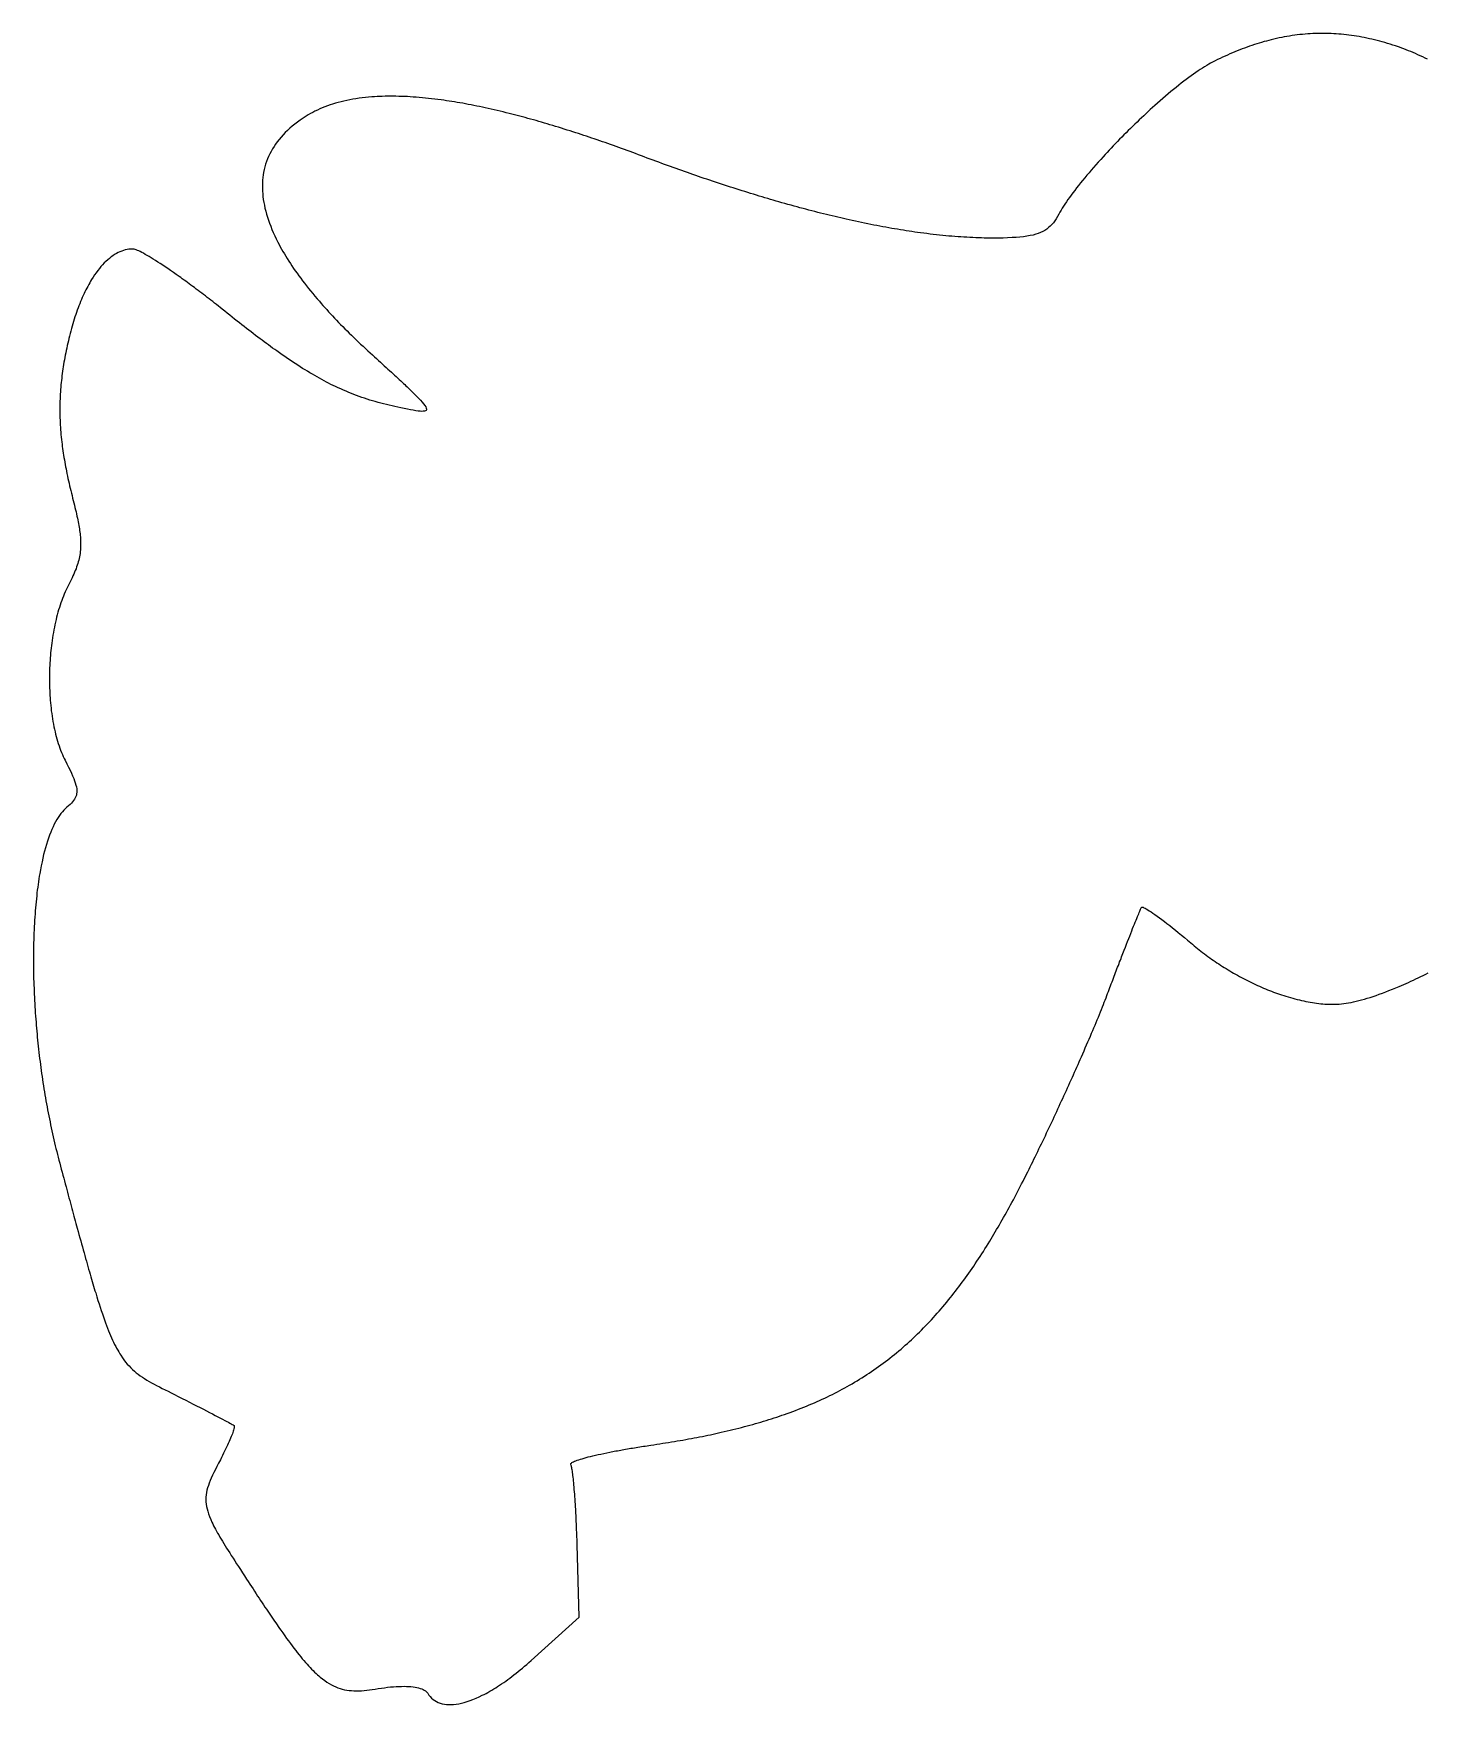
# Model space of a CAD drawing. Extents: x 0.02 to 4.09, y 0.02 to 2.58.
# Drawn here: x 0.017 to 2.036, y 0.017 to 2.44 of the extents above; entities that cross this region are included whole.
import ezdxf

# ---------------------------------------------------------------- set-up
doc = ezdxf.new("R2010")
doc.units = 0
doc.layers.add('LAYER_1', color=7, linetype='CONTINUOUS')

msp = doc.modelspace()

# ---------------------------------------------------------------- linework, layer by layer
at = {"layer": 'LAYER_1', "color": 7}
for points in [[(1.811, 2.4307), (1.8075, 2.4298), (1.804, 2.4288), (1.8005, 2.4279), (1.797, 2.4269), (1.7935, 2.4258), (1.79, 2.4247), (1.7865, 2.4236), (1.7829, 2.4224), (1.7794, 2.4212), (1.7759, 2.42), (1.7724, 2.4187), (1.7688, 2.4174), (1.7653, 2.416), (1.7617, 2.4146), (1.7582, 2.4131), (1.7546, 2.4116), (1.7511, 2.4101), (1.7475, 2.4085), (1.7439, 2.4069), (1.7403, 2.4052), (1.7367, 2.4035), (1.7331, 2.4018), (1.7295, 2.4), (1.7259, 2.3981)], [(1.9015, 2.4394), (1.8977, 2.4396), (1.8939, 2.4397), (1.8902, 2.4398), (1.8864, 2.4398), (1.8826, 2.4398), (1.8788, 2.4398), (1.8751, 2.4397), (1.8713, 2.4395), (1.8675, 2.4393), (1.8638, 2.4391), (1.86, 2.4388), (1.8562, 2.4385), (1.8525, 2.4381), (1.8487, 2.4376), (1.8449, 2.4372), (1.8412, 2.4366), (1.8374, 2.436), (1.8336, 2.4354), (1.8299, 2.4347), (1.8261, 2.434), (1.8223, 2.4333), (1.8185, 2.4324), (1.8148, 2.4316), (1.811, 2.4307)], [(1.9908, 2.4218), (1.987, 2.423), (1.9832, 2.4242), (1.9794, 2.4254), (1.9757, 2.4265), (1.9719, 2.4276), (1.9681, 2.4286), (1.9644, 2.4296), (1.9606, 2.4305), (1.9569, 2.4314), (1.9532, 2.4322), (1.9494, 2.433), (1.9457, 2.4338), (1.942, 2.4345), (1.9383, 2.4352), (1.9346, 2.4358), (1.9309, 2.4364), (1.9272, 2.4369), (1.9235, 2.4374), (1.9198, 2.4378), (1.9162, 2.4382), (1.9125, 2.4386), (1.9088, 2.4389), (1.9052, 2.4392), (1.9015, 2.4394)], [(2.0376, 2.4024), (2.034, 2.4041), (2.0305, 2.4058), (2.0269, 2.4074), (2.0234, 2.409), (2.02, 2.4105), (2.0166, 2.412), (2.0132, 2.4134), (2.0099, 2.4147), (2.0066, 2.4161), (2.0033, 2.4173), (2.0001, 2.4185), (1.997, 2.4197), (1.9939, 2.4208), (1.9908, 2.4218)], [(1.7259, 2.3981), (1.7231, 2.3967), (1.7203, 2.3951), (1.7174, 2.3934), (1.7144, 2.3916), (1.7113, 2.3897), (1.7081, 2.3876), (1.7049, 2.3855), (1.7016, 2.3832), (1.6982, 2.3809), (1.6948, 2.3784), (1.6913, 2.3758), (1.6877, 2.3732), (1.6841, 2.3704), (1.6805, 2.3676), (1.6768, 2.3646), (1.673, 2.3616), (1.6693, 2.3585), (1.6654, 2.3554), (1.6616, 2.3522), (1.6577, 2.3489), (1.6538, 2.3455), (1.6499, 2.3421), (1.6459, 2.3386), (1.642, 2.3351)], [(0.5074, 2.3478), (0.5026, 2.3474), (0.4978, 2.3469), (0.4932, 2.3464), (0.4886, 2.3458), (0.484, 2.3451), (0.4796, 2.3444), (0.4752, 2.3436), (0.4709, 2.3427), (0.4666, 2.3418), (0.4625, 2.3408), (0.4584, 2.3397), (0.4544, 2.3386), (0.4504, 2.3374), (0.4466, 2.3362), (0.4428, 2.3348), (0.439, 2.3334), (0.4354, 2.332), (0.4318, 2.3304), (0.4283, 2.3288), (0.4248, 2.3272), (0.4215, 2.3254), (0.4182, 2.3236), (0.4149, 2.3218), (0.4118, 2.3198)], [(0.6077, 2.3434), (0.6031, 2.344), (0.5985, 2.3446), (0.5939, 2.3452), (0.5893, 2.3457), (0.5848, 2.3461), (0.5804, 2.3466), (0.576, 2.347), (0.5716, 2.3473), (0.5673, 2.3476), (0.563, 2.3479), (0.5587, 2.3482), (0.5545, 2.3484), (0.5504, 2.3485), (0.5463, 2.3486), (0.5422, 2.3487), (0.5382, 2.3488), (0.5342, 2.3488), (0.5302, 2.3488), (0.5263, 2.3487), (0.5224, 2.3486), (0.5186, 2.3485), (0.5148, 2.3483), (0.5111, 2.3481), (0.5074, 2.3478)], [(0.7064, 2.3238), (0.702, 2.3249), (0.6976, 2.326), (0.6932, 2.327), (0.6888, 2.3281), (0.6845, 2.3291), (0.6802, 2.33), (0.676, 2.331), (0.6717, 2.3319), (0.6675, 2.3328), (0.6634, 2.3337), (0.6592, 2.3346), (0.6551, 2.3354), (0.651, 2.3362), (0.6469, 2.337), (0.6429, 2.3377), (0.6389, 2.3385), (0.6349, 2.3392), (0.6309, 2.3398), (0.627, 2.3405), (0.6231, 2.3411), (0.6192, 2.3417), (0.6154, 2.3423), (0.6115, 2.3429), (0.6077, 2.3434)], [(1.642, 2.3351), (1.6388, 2.3322), (1.6356, 2.3293), (1.6324, 2.3264), (1.6292, 2.3234), (1.626, 2.3204), (1.6228, 2.3174), (1.6196, 2.3144), (1.6164, 2.3113), (1.6132, 2.3083), (1.6101, 2.3052), (1.6069, 2.3021), (1.6037, 2.299), (1.6006, 2.2958), (1.5974, 2.2927), (1.5943, 2.2895), (1.5912, 2.2864), (1.5881, 2.2832), (1.5851, 2.28), (1.582, 2.2769), (1.579, 2.2737), (1.576, 2.2705), (1.5731, 2.2674), (1.5701, 2.2642), (1.5672, 2.261)], [(0.4118, 2.3198), (0.4075, 2.317), (0.4033, 2.3142), (0.3993, 2.3113), (0.3955, 2.3084), (0.3918, 2.3054), (0.3883, 2.3023), (0.3849, 2.2992), (0.3817, 2.296), (0.3786, 2.2928), (0.3756, 2.2895), (0.3729, 2.2862), (0.3702, 2.2828), (0.3677, 2.2794), (0.3654, 2.2759), (0.3632, 2.2724), (0.3612, 2.2688), (0.3593, 2.2652), (0.3576, 2.2615), (0.356, 2.2578), (0.3546, 2.254), (0.3533, 2.2502), (0.3522, 2.2463), (0.3512, 2.2423), (0.3504, 2.2384)], [(0.803, 2.2958), (0.7987, 2.2971), (0.7945, 2.2985), (0.7903, 2.2998), (0.7861, 2.3012), (0.7819, 2.3025), (0.7778, 2.3037), (0.7736, 2.305), (0.7695, 2.3063), (0.7654, 2.3075), (0.7613, 2.3087), (0.7573, 2.3099), (0.7532, 2.3111), (0.7492, 2.3122), (0.7452, 2.3134), (0.7413, 2.3145), (0.7373, 2.3156), (0.7334, 2.3167), (0.7294, 2.3178), (0.7256, 2.3188), (0.7217, 2.3198), (0.7178, 2.3209), (0.714, 2.3219), (0.7102, 2.3228), (0.7064, 2.3238)], [(0.8979, 2.2624), (0.8938, 2.2639), (0.8896, 2.2655), (0.8855, 2.267), (0.8815, 2.2685), (0.8774, 2.27), (0.8733, 2.2715), (0.8693, 2.273), (0.8653, 2.2744), (0.8612, 2.2758), (0.8573, 2.2773), (0.8533, 2.2787), (0.8493, 2.2801), (0.8454, 2.2815), (0.8414, 2.2828), (0.8375, 2.2842), (0.8336, 2.2855), (0.8297, 2.2869), (0.8259, 2.2882), (0.822, 2.2895), (0.8182, 2.2908), (0.8144, 2.292), (0.8106, 2.2933), (0.8068, 2.2945), (0.803, 2.2958)], [(0.9969, 2.227), (0.9929, 2.2284), (0.9889, 2.2297), (0.9848, 2.2311), (0.9808, 2.2325), (0.9768, 2.2339), (0.9727, 2.2353), (0.9686, 2.2367), (0.9646, 2.2381), (0.9605, 2.2396), (0.9564, 2.241), (0.9523, 2.2425), (0.9481, 2.2439), (0.944, 2.2454), (0.9399, 2.2469), (0.9357, 2.2484), (0.9316, 2.2499), (0.9274, 2.2514), (0.9232, 2.253), (0.919, 2.2545), (0.9148, 2.2561), (0.9106, 2.2576), (0.9064, 2.2592), (0.9021, 2.2608), (0.8979, 2.2624)], [(1.5672, 2.261), (1.5637, 2.2571), (1.5602, 2.2532), (1.5567, 2.2494), (1.5534, 2.2455), (1.55, 2.2417), (1.5468, 2.2379), (1.5436, 2.2341), (1.5405, 2.2304), (1.5374, 2.2267), (1.5345, 2.223), (1.5316, 2.2194), (1.5288, 2.2159), (1.5261, 2.2123), (1.5235, 2.2089), (1.521, 2.2055), (1.5186, 2.2021), (1.5163, 2.1988), (1.514, 2.1956), (1.5119, 2.1925), (1.5099, 2.1894), (1.5081, 2.1864), (1.5063, 2.1834), (1.5047, 2.1806), (1.5031, 2.1778)], [(0.3504, 2.2384), (0.3498, 2.2346), (0.3493, 2.2308), (0.3489, 2.227), (0.3487, 2.2231), (0.3486, 2.2192), (0.3486, 2.2153), (0.3487, 2.2113), (0.349, 2.2072), (0.3494, 2.2032), (0.3499, 2.199), (0.3506, 2.1949), (0.3514, 2.1907), (0.3523, 2.1864), (0.3534, 2.1822), (0.3545, 2.1779), (0.3559, 2.1735), (0.3573, 2.1691), (0.3589, 2.1647), (0.3606, 2.1602), (0.3624, 2.1557), (0.3643, 2.1511), (0.3664, 2.1465), (0.3686, 2.1419), (0.371, 2.1372)], [(1.0972, 2.1957), (1.0932, 2.1968), (1.0891, 2.198), (1.0851, 2.1992), (1.081, 2.2004), (1.0769, 2.2016), (1.0728, 2.2028), (1.0687, 2.2041), (1.0646, 2.2053), (1.0604, 2.2066), (1.0563, 2.2079), (1.0521, 2.2091), (1.048, 2.2104), (1.0438, 2.2118), (1.0396, 2.2131), (1.0354, 2.2144), (1.0311, 2.2158), (1.0269, 2.2171), (1.0227, 2.2185), (1.0184, 2.2199), (1.0141, 2.2213), (1.0098, 2.2227), (1.0055, 2.2241), (1.0012, 2.2256), (0.9969, 2.227)], [(1.199, 2.1696), (1.195, 2.1705), (1.1909, 2.1714), (1.1868, 2.1723), (1.1827, 2.1733), (1.1786, 2.1743), (1.1744, 2.1753), (1.1703, 2.1763), (1.1661, 2.1773), (1.1619, 2.1783), (1.1577, 2.1794), (1.1535, 2.1804), (1.1492, 2.1815), (1.145, 2.1826), (1.1407, 2.1837), (1.1364, 2.1848), (1.1322, 2.186), (1.1278, 2.1871), (1.1235, 2.1883), (1.1192, 2.1895), (1.1148, 2.1907), (1.1104, 2.1919), (1.106, 2.1932), (1.1016, 2.1944), (1.0972, 2.1957)], [(1.3024, 2.1508), (1.2983, 2.1513), (1.2942, 2.1519), (1.2901, 2.1525), (1.286, 2.1531), (1.2818, 2.1537), (1.2777, 2.1544), (1.2735, 2.1551), (1.2693, 2.1558), (1.265, 2.1565), (1.2608, 2.1572), (1.2565, 2.158), (1.2522, 2.1587), (1.2479, 2.1595), (1.2435, 2.1604), (1.2392, 2.1612), (1.2348, 2.162), (1.2304, 2.1629), (1.226, 2.1638), (1.2215, 2.1647), (1.2171, 2.1656), (1.2126, 2.1666), (1.2081, 2.1676), (1.2036, 2.1685), (1.199, 2.1696)], [(1.5031, 2.1778), (1.5012, 2.1744), (1.4993, 2.1712), (1.4972, 2.1682), (1.4951, 2.1654), (1.4929, 2.1628), (1.4906, 2.1604), (1.4882, 2.1582), (1.4856, 2.1562), (1.4828, 2.1543), (1.4798, 2.1527), (1.4766, 2.1512), (1.4732, 2.1498), (1.4695, 2.1486), (1.4656, 2.1475), (1.4614, 2.1466), (1.4568, 2.1458), (1.452, 2.1451), (1.4467, 2.1445), (1.4412, 2.1441), (1.4352, 2.1437), (1.4288, 2.1434), (1.4221, 2.1432), (1.4148, 2.1431), (1.4071, 2.1431)], [(0.371, 2.1372), (0.3727, 2.1339), (0.3745, 2.1305), (0.3764, 2.1271), (0.3784, 2.1237), (0.3804, 2.1202), (0.3825, 2.1168), (0.3846, 2.1133), (0.3868, 2.1098), (0.3891, 2.1063), (0.3914, 2.1027), (0.3938, 2.0992), (0.3963, 2.0956), (0.3989, 2.092), (0.4015, 2.0884), (0.4041, 2.0848), (0.4069, 2.0812), (0.4097, 2.0775), (0.4125, 2.0738), (0.4155, 2.0701), (0.4185, 2.0664), (0.4215, 2.0627), (0.4247, 2.0589), (0.4278, 2.0551), (0.4311, 2.0514)], [(1.4071, 2.1431), (1.4031, 2.1431), (1.3991, 2.1431), (1.395, 2.1432), (1.3909, 2.1433), (1.3867, 2.1434), (1.3825, 2.1436), (1.3783, 2.1437), (1.3741, 2.1439), (1.3698, 2.1442), (1.3655, 2.1444), (1.3612, 2.1447), (1.3569, 2.145), (1.3525, 2.1453), (1.3481, 2.1457), (1.3436, 2.1461), (1.3392, 2.1465), (1.3347, 2.1469), (1.3301, 2.1474), (1.3256, 2.1479), (1.321, 2.1484), (1.3164, 2.149), (1.3118, 2.1495), (1.3071, 2.1501), (1.3024, 2.1508)], [(0.1603, 2.1272), (0.1577, 2.1271), (0.1551, 2.1269), (0.1524, 2.1265), (0.1498, 2.1259), (0.1472, 2.1252), (0.1446, 2.1243), (0.142, 2.1232), (0.1394, 2.122), (0.1369, 2.1206), (0.1343, 2.1191), (0.1318, 2.1175), (0.1293, 2.1157), (0.1268, 2.1137), (0.1243, 2.1116), (0.1218, 2.1093), (0.1194, 2.107), (0.117, 2.1044), (0.1146, 2.1018), (0.1123, 2.099), (0.11, 2.096), (0.1077, 2.0929), (0.1054, 2.0897), (0.1032, 2.0864), (0.101, 2.083)], [(0.2277, 2.0876), (0.2235, 2.0905), (0.2195, 2.0934), (0.2155, 2.0961), (0.2116, 2.0988), (0.2078, 2.1014), (0.2041, 2.1038), (0.2005, 2.1062), (0.197, 2.1084), (0.1937, 2.1106), (0.1904, 2.1126), (0.1873, 2.1145), (0.1843, 2.1163), (0.1814, 2.118), (0.1787, 2.1195), (0.1761, 2.121), (0.1737, 2.1222), (0.1715, 2.1234), (0.1693, 2.1244), (0.1674, 2.1252), (0.1656, 2.1259), (0.164, 2.1265), (0.1626, 2.1269), (0.1614, 2.1271), (0.1603, 2.1272)], [(0.2902, 2.0401), (0.2874, 2.0423), (0.2847, 2.0444), (0.282, 2.0466), (0.2793, 2.0487), (0.2766, 2.0509), (0.2739, 2.053), (0.2713, 2.0551), (0.2686, 2.0571), (0.2659, 2.0592), (0.2633, 2.0612), (0.2606, 2.0633), (0.258, 2.0653), (0.2554, 2.0673), (0.2527, 2.0692), (0.2502, 2.0712), (0.2476, 2.0731), (0.245, 2.075), (0.2425, 2.0769), (0.24, 2.0787), (0.2375, 2.0805), (0.235, 2.0823), (0.2325, 2.0841), (0.2301, 2.0859), (0.2277, 2.0876)], [(0.101, 2.083), (0.0996, 2.0806), (0.0982, 2.0782), (0.0968, 2.0757), (0.0954, 2.0731), (0.094, 2.0705), (0.0927, 2.0679), (0.0913, 2.0652), (0.09, 2.0625), (0.0887, 2.0597), (0.0874, 2.0568), (0.0862, 2.0539), (0.0849, 2.0509), (0.0837, 2.0479), (0.0825, 2.0449), (0.0814, 2.0418), (0.0802, 2.0386), (0.0791, 2.0354), (0.078, 2.0322), (0.0769, 2.0289), (0.0758, 2.0256), (0.0748, 2.0222), (0.0738, 2.0188), (0.0728, 2.0153), (0.0718, 2.0118)], [(0.3693, 1.9795), (0.3664, 1.9816), (0.3634, 1.9837), (0.3604, 1.9859), (0.3574, 1.9881), (0.3544, 1.9903), (0.3513, 1.9926), (0.3482, 1.9949), (0.3451, 1.9972), (0.3419, 1.9996), (0.3387, 2.002), (0.3354, 2.0045), (0.3322, 2.007), (0.3289, 2.0095), (0.3255, 2.0121), (0.3222, 2.0147), (0.3188, 2.0174), (0.3153, 2.0201), (0.3118, 2.0228), (0.3083, 2.0256), (0.3048, 2.0284), (0.3012, 2.0313), (0.2975, 2.0342), (0.2939, 2.0371), (0.2902, 2.0401)], [(0.4311, 2.0514), (0.4337, 2.0484), (0.4364, 2.0454), (0.4391, 2.0423), (0.4418, 2.0393), (0.4446, 2.0363), (0.4474, 2.0332), (0.4502, 2.0302), (0.4531, 2.0271), (0.456, 2.024), (0.459, 2.0209), (0.462, 2.0178), (0.4651, 2.0147), (0.4682, 2.0116), (0.4713, 2.0085), (0.4745, 2.0053), (0.4777, 2.0022), (0.4809, 1.999), (0.4842, 1.9958), (0.4876, 1.9927), (0.4909, 1.9895), (0.4944, 1.9863), (0.4978, 1.983), (0.5013, 1.9798), (0.5048, 1.9766)], [(0.0718, 2.0118), (0.0708, 2.0082), (0.0699, 2.0046), (0.069, 2.0011), (0.0681, 1.9975), (0.0673, 1.994), (0.0665, 1.9905), (0.0657, 1.9871), (0.0649, 1.9836), (0.0642, 1.9802), (0.0635, 1.9768), (0.0628, 1.9734), (0.0622, 1.97), (0.0615, 1.9666), (0.0609, 1.9633), (0.0604, 1.9599), (0.0598, 1.9566), (0.0593, 1.9533), (0.0588, 1.95), (0.0584, 1.9467), (0.058, 1.9434), (0.0576, 1.9401), (0.0572, 1.9368), (0.0568, 1.9335), (0.0565, 1.9303)], [(0.4546, 1.9278), (0.4513, 1.9294), (0.448, 1.931), (0.4446, 1.9327), (0.4413, 1.9344), (0.438, 1.9362), (0.4346, 1.938), (0.4312, 1.9399), (0.4278, 1.9418), (0.4244, 1.9437), (0.421, 1.9457), (0.4175, 1.9478), (0.414, 1.9499), (0.4105, 1.952), (0.4069, 1.9542), (0.4033, 1.9565), (0.3997, 1.9588), (0.396, 1.9612), (0.3923, 1.9636), (0.3886, 1.9661), (0.3848, 1.9687), (0.381, 1.9713), (0.3772, 1.9739), (0.3733, 1.9767), (0.3693, 1.9795)], [(0.5048, 1.9766), (0.508, 1.9738), (0.511, 1.971), (0.514, 1.9683), (0.5169, 1.9656), (0.5197, 1.963), (0.5225, 1.9605), (0.5252, 1.958), (0.5279, 1.9556), (0.5305, 1.9532), (0.533, 1.9509), (0.5355, 1.9486), (0.5379, 1.9464), (0.5402, 1.9443), (0.5425, 1.9422), (0.5447, 1.9401), (0.5469, 1.9381), (0.549, 1.9362), (0.551, 1.9343), (0.553, 1.9324), (0.5549, 1.9306), (0.5567, 1.9289), (0.5585, 1.9272), (0.5603, 1.9255), (0.5619, 1.9239)], [(0.0565, 1.9303), (0.0562, 1.9269), (0.056, 1.9234), (0.0557, 1.92), (0.0555, 1.9166), (0.0553, 1.9132), (0.0552, 1.9098), (0.0551, 1.9064), (0.055, 1.903), (0.0549, 1.8996), (0.0549, 1.8962), (0.0549, 1.8928), (0.0549, 1.8893), (0.055, 1.8859), (0.0551, 1.8825), (0.0552, 1.879), (0.0554, 1.8756), (0.0556, 1.8721), (0.0558, 1.8686), (0.056, 1.8651), (0.0563, 1.8616), (0.0566, 1.8581), (0.057, 1.8545), (0.0573, 1.851), (0.0578, 1.8474)], [(0.5492, 1.897), (0.5449, 1.8979), (0.5407, 1.8988), (0.5365, 1.8997), (0.5324, 1.9007), (0.5283, 1.9017), (0.5242, 1.9027), (0.5202, 1.9038), (0.5162, 1.9048), (0.5122, 1.906), (0.5083, 1.9071), (0.5044, 1.9083), (0.5005, 1.9095), (0.4966, 1.9108), (0.4928, 1.9121), (0.4889, 1.9135), (0.4851, 1.9149), (0.4813, 1.9163), (0.4775, 1.9178), (0.4737, 1.9194), (0.4698, 1.9209), (0.466, 1.9226), (0.4622, 1.9243), (0.4584, 1.926), (0.4546, 1.9278)], [(0.5619, 1.9239), (0.5666, 1.9194), (0.5707, 1.9153), (0.5743, 1.9116), (0.5775, 1.9083), (0.5801, 1.9053), (0.5823, 1.9027), (0.584, 1.9004), (0.5853, 1.8984), (0.586, 1.8967), (0.5864, 1.8952), (0.5863, 1.8941), (0.5858, 1.8932), (0.5849, 1.8925), (0.5835, 1.8921), (0.5818, 1.8919), (0.5796, 1.8918), (0.5771, 1.892), (0.5742, 1.8923), (0.5709, 1.8928), (0.5672, 1.8934), (0.5632, 1.8941), (0.5589, 1.895), (0.5542, 1.8959), (0.5492, 1.897)], [(0.0578, 1.8474), (0.0581, 1.8442), (0.0585, 1.8411), (0.059, 1.8379), (0.0594, 1.8347), (0.0599, 1.8314), (0.0604, 1.8282), (0.0609, 1.8249), (0.0615, 1.8216), (0.062, 1.8183), (0.0626, 1.815), (0.0633, 1.8116), (0.0639, 1.8083), (0.0646, 1.8049), (0.0653, 1.8015), (0.066, 1.798), (0.0667, 1.7946), (0.0675, 1.7911), (0.0683, 1.7876), (0.0691, 1.784), (0.0699, 1.7805), (0.0708, 1.7769), (0.0717, 1.7733), (0.0726, 1.7696), (0.0735, 1.766)], [(0.0735, 1.766), (0.0744, 1.7624), (0.0753, 1.759), (0.0761, 1.7556), (0.0769, 1.7524), (0.0777, 1.7492), (0.0784, 1.7461), (0.0791, 1.7431), (0.0797, 1.7401), (0.0804, 1.7372), (0.0809, 1.7345), (0.0815, 1.7317), (0.082, 1.7291), (0.0824, 1.7265), (0.0829, 1.7239), (0.0833, 1.7214), (0.0836, 1.719), (0.0839, 1.7166), (0.0842, 1.7143), (0.0845, 1.712), (0.0847, 1.7098), (0.0849, 1.7076), (0.085, 1.7055), (0.0851, 1.7033), (0.0851, 1.7013)], [(0.0851, 1.7013), (0.0851, 1.6986), (0.0851, 1.696), (0.085, 1.6934), (0.0848, 1.6909), (0.0846, 1.6884), (0.0842, 1.6859), (0.0839, 1.6835), (0.0834, 1.681), (0.0829, 1.6786), (0.0823, 1.6761), (0.0817, 1.6737), (0.0809, 1.6712), (0.0802, 1.6687), (0.0793, 1.6662), (0.0784, 1.6637), (0.0774, 1.6612), (0.0763, 1.6586), (0.0752, 1.6559), (0.074, 1.6532), (0.0727, 1.6505), (0.0714, 1.6476), (0.0699, 1.6448), (0.0685, 1.6418), (0.0669, 1.6388)], [(0.0669, 1.6388), (0.0655, 1.6359), (0.0641, 1.633), (0.0627, 1.63), (0.0614, 1.627), (0.0601, 1.6239), (0.0589, 1.6207), (0.0577, 1.6175), (0.0565, 1.6142), (0.0554, 1.6109), (0.0543, 1.6075), (0.0532, 1.604), (0.0522, 1.6006), (0.0513, 1.597), (0.0503, 1.5935), (0.0495, 1.5899), (0.0486, 1.5862), (0.0478, 1.5825), (0.047, 1.5788), (0.0463, 1.575), (0.0456, 1.5712), (0.0449, 1.5674), (0.0443, 1.5636), (0.0437, 1.5597), (0.0432, 1.5558)], [(0.0432, 1.5558), (0.0427, 1.5523), (0.0423, 1.5487), (0.0419, 1.5451), (0.0416, 1.5415), (0.0413, 1.5379), (0.041, 1.5343), (0.0407, 1.5307), (0.0405, 1.5271), (0.0403, 1.5234), (0.0401, 1.5198), (0.04, 1.5161), (0.0399, 1.5125), (0.0399, 1.5089), (0.0398, 1.5052), (0.0398, 1.5016), (0.0399, 1.498), (0.0399, 1.4944), (0.04, 1.4907), (0.0402, 1.4871), (0.0403, 1.4836), (0.0405, 1.48), (0.0408, 1.4764), (0.0411, 1.4729), (0.0414, 1.4694)], [(0.0414, 1.4694), (0.0417, 1.4654), (0.0422, 1.4614), (0.0426, 1.4575), (0.0432, 1.4536), (0.0437, 1.4497), (0.0443, 1.4459), (0.045, 1.4421), (0.0456, 1.4383), (0.0464, 1.4346), (0.0472, 1.431), (0.048, 1.4273), (0.0488, 1.4238), (0.0497, 1.4203), (0.0507, 1.4168), (0.0517, 1.4134), (0.0527, 1.4101), (0.0538, 1.4068), (0.0549, 1.4036), (0.0561, 1.4005), (0.0573, 1.3974), (0.0586, 1.3944), (0.0599, 1.3915), (0.0612, 1.3886), (0.0626, 1.3859)], [(0.0626, 1.3859), (0.0652, 1.3807), (0.0677, 1.3759), (0.0698, 1.3714), (0.0718, 1.3672), (0.0735, 1.3633), (0.0751, 1.3596), (0.0764, 1.3562), (0.0774, 1.353), (0.0783, 1.35), (0.0789, 1.3472), (0.0794, 1.3446), (0.0796, 1.3421), (0.0795, 1.3397), (0.0793, 1.3375), (0.0789, 1.3354), (0.0782, 1.3333), (0.0773, 1.3314), (0.0762, 1.3294), (0.0749, 1.3275), (0.0734, 1.3256), (0.0717, 1.3238), (0.0698, 1.3218), (0.0676, 1.3199), (0.0653, 1.3179)], [(0.0653, 1.3179), (0.063, 1.3159), (0.0608, 1.3137), (0.0587, 1.3113), (0.0566, 1.3087), (0.0545, 1.306), (0.0526, 1.303), (0.0506, 1.2999), (0.0487, 1.2966), (0.0469, 1.2931), (0.0451, 1.2894), (0.0434, 1.2855), (0.0417, 1.2815), (0.0401, 1.2774), (0.0386, 1.273), (0.0371, 1.2685), (0.0356, 1.2639), (0.0342, 1.2591), (0.0328, 1.2542), (0.0315, 1.2491), (0.0303, 1.2438), (0.0291, 1.2385), (0.028, 1.233), (0.0269, 1.2273), (0.0259, 1.2216)], [(0.0259, 1.2216), (0.0252, 1.2177), (0.0246, 1.2138), (0.024, 1.2098), (0.0234, 1.2058), (0.0229, 1.2018), (0.0223, 1.1976), (0.0218, 1.1935), (0.0214, 1.1893), (0.0209, 1.185), (0.0205, 1.1807), (0.02, 1.1764), (0.0197, 1.172), (0.0193, 1.1675), (0.019, 1.1631), (0.0186, 1.1585), (0.0183, 1.154), (0.0181, 1.1494), (0.0178, 1.1448), (0.0176, 1.1401), (0.0174, 1.1354), (0.0172, 1.1306), (0.0171, 1.1258), (0.0169, 1.121), (0.0168, 1.1162)], [(1.5978, 1.1105), (1.5995, 1.1149), (1.6011, 1.1191), (1.6027, 1.1233), (1.6043, 1.1273), (1.6058, 1.1311), (1.6073, 1.1349), (1.6087, 1.1384), (1.61, 1.1419), (1.6113, 1.1452), (1.6126, 1.1483), (1.6138, 1.1513), (1.6149, 1.1541), (1.616, 1.1567), (1.617, 1.1592), (1.6179, 1.1614), (1.6188, 1.1635), (1.6195, 1.1654), (1.6203, 1.1671), (1.6209, 1.1686), (1.6215, 1.1699), (1.6219, 1.1709), (1.6223, 1.1718), (1.6227, 1.1724), (1.6229, 1.1728)], [(1.6229, 1.1728), (1.6233, 1.173), (1.6241, 1.173), (1.6251, 1.1728), (1.6264, 1.1722), (1.628, 1.1715), (1.6298, 1.1705), (1.6319, 1.1693), (1.6342, 1.1678), (1.6367, 1.1662), (1.6394, 1.1643), (1.6424, 1.1622), (1.6455, 1.16), (1.6489, 1.1576), (1.6523, 1.155), (1.656, 1.1522), (1.6598, 1.1493), (1.6637, 1.1462), (1.6678, 1.143), (1.672, 1.1396), (1.6762, 1.1361), (1.6806, 1.1325), (1.6851, 1.1288), (1.6896, 1.125), (1.6942, 1.1211)], [(0.0168, 1.1162), (0.0168, 1.112), (0.0167, 1.1078), (0.0167, 1.1035), (0.0167, 1.0993), (0.0167, 1.095), (0.0167, 1.0907), (0.0167, 1.0864), (0.0168, 1.082), (0.0168, 1.0777), (0.0169, 1.0733), (0.017, 1.0689), (0.0172, 1.0645), (0.0173, 1.06), (0.0175, 1.0556), (0.0176, 1.0511), (0.0178, 1.0467), (0.0181, 1.0422), (0.0183, 1.0377), (0.0185, 1.0332), (0.0188, 1.0286), (0.0191, 1.0241), (0.0194, 1.0195), (0.0197, 1.015), (0.0201, 1.0104)], [(1.6942, 1.1211), (1.6966, 1.1191), (1.699, 1.117), (1.7015, 1.115), (1.704, 1.113), (1.7065, 1.111), (1.709, 1.1091), (1.7115, 1.1071), (1.714, 1.1052), (1.7166, 1.1033), (1.7191, 1.1014), (1.7217, 1.0996), (1.7243, 1.0977), (1.7269, 1.0959), (1.7296, 1.0941), (1.7322, 1.0923), (1.7349, 1.0906), (1.7375, 1.0888), (1.7402, 1.0871), (1.7429, 1.0854), (1.7456, 1.0838), (1.7483, 1.0821), (1.751, 1.0805), (1.7537, 1.0789), (1.7564, 1.0773)], [(1.5738, 1.0479), (1.5749, 1.0507), (1.576, 1.0535), (1.577, 1.0563), (1.5781, 1.0591), (1.5791, 1.0618), (1.5802, 1.0646), (1.5812, 1.0673), (1.5822, 1.07), (1.5833, 1.0727), (1.5843, 1.0754), (1.5853, 1.0781), (1.5863, 1.0807), (1.5873, 1.0833), (1.5883, 1.0859), (1.5893, 1.0885), (1.5903, 1.0911), (1.5912, 1.0936), (1.5922, 1.0961), (1.5932, 1.0986), (1.5941, 1.101), (1.595, 1.1034), (1.596, 1.1058), (1.5969, 1.1082), (1.5978, 1.1105)], [(1.7564, 1.0773), (1.7593, 1.0757), (1.7621, 1.0741), (1.765, 1.0725), (1.7679, 1.071), (1.7707, 1.0694), (1.7736, 1.0679), (1.7765, 1.0665), (1.7794, 1.065), (1.7823, 1.0636), (1.7852, 1.0622), (1.7881, 1.0609), (1.791, 1.0595), (1.7939, 1.0582), (1.7968, 1.057), (1.7997, 1.0557), (1.8026, 1.0545), (1.8055, 1.0533), (1.8084, 1.0522), (1.8113, 1.051), (1.8142, 1.0499), (1.8171, 1.0489), (1.8199, 1.0478), (1.8228, 1.0468), (1.8257, 1.0458)], [(1.9965, 1.058), (1.9998, 1.0594), (2.0032, 1.0609), (2.0065, 1.0624), (2.0099, 1.0639), (2.0134, 1.0655), (2.0169, 1.0671), (2.0204, 1.0688), (2.024, 1.0704), (2.0276, 1.0722), (2.0312, 1.0739), (2.0349, 1.0757), (2.0386, 1.0776)], [(1.5357, 0.9558), (1.5377, 0.9602), (1.5396, 0.9646), (1.5414, 0.9689), (1.5433, 0.9732), (1.5451, 0.9775), (1.5469, 0.9817), (1.5487, 0.9859), (1.5504, 0.99), (1.5522, 0.994), (1.5538, 0.9981), (1.5555, 1.002), (1.5571, 1.0059), (1.5587, 1.0098), (1.5603, 1.0136), (1.5618, 1.0173), (1.5633, 1.021), (1.5648, 1.0246), (1.5662, 1.0282), (1.5676, 1.0316), (1.5689, 1.035), (1.5702, 1.0383), (1.5715, 1.0416), (1.5727, 1.0448), (1.5738, 1.0479)], [(1.8257, 1.0458), (1.829, 1.0448), (1.8323, 1.0437), (1.8355, 1.0427), (1.8388, 1.0418), (1.842, 1.0409), (1.8453, 1.04), (1.8485, 1.0392), (1.8517, 1.0384), (1.8549, 1.0376), (1.8581, 1.0369), (1.8612, 1.0363), (1.8644, 1.0357), (1.8675, 1.0351), (1.8706, 1.0346), (1.8737, 1.0341), (1.8767, 1.0337), (1.8798, 1.0333), (1.8828, 1.033), (1.8858, 1.0327), (1.8887, 1.0325), (1.8917, 1.0323), (1.8946, 1.0322), (1.8975, 1.0321), (1.9003, 1.0321)], [(1.9003, 1.0321), (1.9033, 1.0321), (1.9064, 1.0322), (1.9095, 1.0324), (1.9128, 1.0328), (1.9161, 1.0331), (1.9195, 1.0336), (1.923, 1.0342), (1.9266, 1.0349), (1.9303, 1.0356), (1.9341, 1.0365), (1.938, 1.0374), (1.9419, 1.0385), (1.946, 1.0396), (1.9501, 1.0408), (1.9543, 1.0421), (1.9587, 1.0435), (1.9631, 1.045), (1.9676, 1.0466), (1.9722, 1.0483), (1.9769, 1.05), (1.9816, 1.0519), (1.9865, 1.0538), (1.9915, 1.0559), (1.9965, 1.058)], [(0.0201, 1.0104), (0.0204, 1.0061), (0.0207, 1.0017), (0.0211, 0.9974), (0.0215, 0.993), (0.0219, 0.9887), (0.0223, 0.9843), (0.0228, 0.9799), (0.0232, 0.9756), (0.0237, 0.9712), (0.0242, 0.9668), (0.0247, 0.9624), (0.0252, 0.958), (0.0257, 0.9536), (0.0262, 0.9492), (0.0268, 0.9448), (0.0274, 0.9404), (0.028, 0.9361), (0.0286, 0.9317), (0.0292, 0.9273), (0.0299, 0.9229), (0.0305, 0.9185), (0.0312, 0.9141), (0.0319, 0.9097), (0.0326, 0.9053)], [(1.4946, 0.8651), (1.4964, 0.869), (1.4982, 0.8728), (1.4999, 0.8766), (1.5017, 0.8804), (1.5035, 0.8842), (1.5052, 0.8881), (1.507, 0.8919), (1.5088, 0.8957), (1.5105, 0.8995), (1.5123, 0.9034), (1.514, 0.9072), (1.5157, 0.911), (1.5174, 0.9148), (1.5192, 0.9186), (1.5209, 0.9224), (1.5226, 0.9262), (1.5242, 0.9299), (1.5259, 0.9337), (1.5276, 0.9374), (1.5292, 0.9411), (1.5309, 0.9448), (1.5325, 0.9485), (1.5341, 0.9522), (1.5357, 0.9558)], [(0.0326, 0.9053), (0.0333, 0.9009), (0.0341, 0.8965), (0.0348, 0.8921), (0.0356, 0.8877), (0.0364, 0.8833), (0.0372, 0.879), (0.0381, 0.8746), (0.0389, 0.8702), (0.0398, 0.8659), (0.0407, 0.8615), (0.0416, 0.8572), (0.0425, 0.8528), (0.0434, 0.8485), (0.0443, 0.8442), (0.0453, 0.8399), (0.0463, 0.8356), (0.0473, 0.8314), (0.0483, 0.8271), (0.0493, 0.8229), (0.0504, 0.8186), (0.0514, 0.8144), (0.0525, 0.8102), (0.0536, 0.806), (0.0547, 0.8018)], [(1.4511, 0.7756), (1.4528, 0.779), (1.4545, 0.7824), (1.4562, 0.7859), (1.458, 0.7894), (1.4598, 0.7929), (1.4616, 0.7965), (1.4633, 0.8001), (1.4651, 0.8037), (1.4669, 0.8074), (1.4688, 0.8111), (1.4706, 0.8148), (1.4724, 0.8186), (1.4742, 0.8224), (1.4761, 0.8262), (1.4779, 0.83), (1.4798, 0.8338), (1.4816, 0.8377), (1.4835, 0.8416), (1.4853, 0.8455), (1.4872, 0.8494), (1.489, 0.8533), (1.4909, 0.8572), (1.4927, 0.8612), (1.4946, 0.8651)], [(0.0547, 0.8018), (0.0559, 0.7974), (0.0571, 0.793), (0.0583, 0.7887), (0.0594, 0.7844), (0.0606, 0.7801), (0.0617, 0.7759), (0.0628, 0.7718), (0.0639, 0.7676), (0.065, 0.7636), (0.0661, 0.7595), (0.0672, 0.7555), (0.0682, 0.7516), (0.0693, 0.7477), (0.0703, 0.7438), (0.0714, 0.74), (0.0724, 0.7362), (0.0734, 0.7325), (0.0744, 0.7288), (0.0754, 0.7251), (0.0764, 0.7215), (0.0773, 0.718), (0.0783, 0.7144), (0.0792, 0.7109), (0.0802, 0.7075)], [(0.0547, 0.8018), (0.0547, 0.8018)], [(1.4028, 0.6885), (1.4048, 0.6919), (1.4069, 0.6953), (1.4089, 0.6986), (1.4109, 0.7021), (1.4129, 0.7055), (1.415, 0.709), (1.417, 0.7124), (1.419, 0.716), (1.421, 0.7195), (1.423, 0.7231), (1.425, 0.7266), (1.427, 0.7303), (1.429, 0.7339), (1.431, 0.7375), (1.4331, 0.7412), (1.4351, 0.7449), (1.4371, 0.7487), (1.4391, 0.7525), (1.4411, 0.7562), (1.4431, 0.7601), (1.4451, 0.7639), (1.4471, 0.7678), (1.4491, 0.7717), (1.4511, 0.7756)], [(0.0802, 0.7075), (0.0815, 0.7028), (0.0827, 0.6981), (0.084, 0.6936), (0.0852, 0.6891), (0.0864, 0.6847), (0.0876, 0.6803), (0.0888, 0.676), (0.09, 0.6718), (0.0911, 0.6677), (0.0923, 0.6636), (0.0934, 0.6596), (0.0945, 0.6557), (0.0956, 0.6518), (0.0967, 0.648), (0.0978, 0.6443), (0.0988, 0.6406), (0.0999, 0.637), (0.1009, 0.6335), (0.1019, 0.63), (0.1029, 0.6266), (0.1039, 0.6232), (0.1049, 0.6199), (0.1059, 0.6166), (0.1069, 0.6135)], [(1.346, 0.6069), (1.3485, 0.61), (1.3509, 0.6131), (1.3533, 0.6162), (1.3557, 0.6194), (1.3582, 0.6225), (1.3606, 0.6258), (1.363, 0.629), (1.3654, 0.6323), (1.3677, 0.6356), (1.3701, 0.6389), (1.3725, 0.6423), (1.3749, 0.6456), (1.3772, 0.649), (1.3796, 0.6525), (1.3819, 0.656), (1.3843, 0.6595), (1.3866, 0.663), (1.3889, 0.6666), (1.3912, 0.6701), (1.3936, 0.6738), (1.3959, 0.6774), (1.3982, 0.6811), (1.4005, 0.6848), (1.4028, 0.6885)], [(0.1069, 0.6135), (0.1086, 0.608), (0.1102, 0.6028), (0.1118, 0.5977), (0.1134, 0.5927), (0.115, 0.588), (0.1166, 0.5833), (0.1181, 0.5789), (0.1196, 0.5746), (0.1211, 0.5704), (0.1226, 0.5664), (0.1241, 0.5625), (0.1256, 0.5588), (0.1271, 0.5552), (0.1285, 0.5517), (0.13, 0.5483), (0.1315, 0.5451), (0.1329, 0.542), (0.1344, 0.539), (0.1359, 0.5361), (0.1373, 0.5333), (0.1388, 0.5306), (0.1403, 0.528), (0.1418, 0.5255), (0.1433, 0.5231)], [(1.2774, 0.5349), (1.2805, 0.5376), (1.2835, 0.5403), (1.2865, 0.543), (1.2894, 0.5457), (1.2924, 0.5485), (1.2953, 0.5513), (1.2983, 0.5541), (1.3012, 0.5569), (1.3041, 0.5598), (1.307, 0.5628), (1.3098, 0.5657), (1.3127, 0.5687), (1.3156, 0.5717), (1.3184, 0.5747), (1.3212, 0.5778), (1.324, 0.5809), (1.3268, 0.584), (1.3296, 0.5872), (1.3323, 0.5904), (1.3351, 0.5936), (1.3378, 0.5969), (1.3406, 0.6002), (1.3433, 0.6035), (1.346, 0.6069)], [(1.1961, 0.4778), (1.1998, 0.4799), (1.2034, 0.482), (1.207, 0.4841), (1.2106, 0.4862), (1.2141, 0.4884), (1.2176, 0.4906), (1.2211, 0.4928), (1.2246, 0.4951), (1.2281, 0.4973), (1.2315, 0.4997), (1.2349, 0.502), (1.2383, 0.5043), (1.2417, 0.5067), (1.245, 0.5091), (1.2484, 0.5116), (1.2517, 0.5141), (1.255, 0.5166), (1.2582, 0.5191), (1.2615, 0.5217), (1.2647, 0.5243), (1.2679, 0.5269), (1.2711, 0.5295), (1.2743, 0.5322), (1.2774, 0.5349)], [(0.1433, 0.5231), (0.1456, 0.5197), (0.1479, 0.5165), (0.1503, 0.5134), (0.1527, 0.5105), (0.1552, 0.5078), (0.1577, 0.5051), (0.1603, 0.5026), (0.163, 0.5002), (0.1657, 0.4979), (0.1686, 0.4957), (0.1715, 0.4935), (0.1746, 0.4914), (0.1777, 0.4893), (0.181, 0.4873), (0.1843, 0.4853), (0.1879, 0.4833), (0.1915, 0.4813), (0.1952, 0.4793), (0.1992, 0.4773), (0.2032, 0.4752), (0.2074, 0.4731), (0.2118, 0.4709), (0.2163, 0.4686), (0.221, 0.4662)], [(0.221, 0.4662), (0.2266, 0.4634), (0.2322, 0.4606), (0.2376, 0.4579), (0.2429, 0.4552), (0.2482, 0.4525), (0.2532, 0.4499), (0.2582, 0.4474), (0.263, 0.4449), (0.2676, 0.4426), (0.272, 0.4403), (0.2762, 0.4381), (0.2803, 0.436), (0.2841, 0.434), (0.2876, 0.4322), (0.2909, 0.4304), (0.294, 0.4288), (0.2968, 0.4273), (0.2993, 0.426), (0.3014, 0.4248), (0.3033, 0.4238), (0.3049, 0.4229), (0.3061, 0.4222), (0.3069, 0.4217), (0.3074, 0.4213)], [(1.1053, 0.4374), (1.1094, 0.4388), (1.1135, 0.4403), (1.1175, 0.4418), (1.1215, 0.4433), (1.1255, 0.4448), (1.1294, 0.4464), (1.1334, 0.4479), (1.1373, 0.4495), (1.1411, 0.4511), (1.145, 0.4527), (1.1488, 0.4544), (1.1526, 0.4561), (1.1563, 0.4578), (1.1601, 0.4595), (1.1638, 0.4612), (1.1675, 0.463), (1.1711, 0.4647), (1.1748, 0.4665), (1.1784, 0.4684), (1.182, 0.4702), (1.1856, 0.4721), (1.1891, 0.474), (1.1926, 0.4759), (1.1961, 0.4778)], [(1.0095, 0.4105), (1.0138, 0.4115), (1.0181, 0.4125), (1.0223, 0.4135), (1.0265, 0.4145), (1.0307, 0.4155), (1.0349, 0.4165), (1.039, 0.4175), (1.0431, 0.4186), (1.0472, 0.4197), (1.0512, 0.4207), (1.0553, 0.4218), (1.0593, 0.4229), (1.0632, 0.4241), (1.0672, 0.4252), (1.0711, 0.4264), (1.075, 0.4275), (1.0789, 0.4287), (1.0827, 0.4299), (1.0866, 0.4311), (1.0904, 0.4323), (1.0941, 0.4336), (1.0979, 0.4348), (1.1016, 0.4361), (1.1053, 0.4374)], [(0.3074, 0.4213), (0.3076, 0.421), (0.3077, 0.4204), (0.3077, 0.4196), (0.3076, 0.4187), (0.3074, 0.4176), (0.3071, 0.4163), (0.3067, 0.4148), (0.3062, 0.4132), (0.3056, 0.4114), (0.305, 0.4095), (0.3042, 0.4074), (0.3033, 0.4052), (0.3024, 0.4029), (0.3014, 0.4005), (0.3003, 0.398), (0.2991, 0.3953), (0.2979, 0.3926), (0.2966, 0.3898), (0.2953, 0.3869), (0.2938, 0.384), (0.2924, 0.381), (0.2908, 0.3779), (0.2893, 0.3748), (0.2876, 0.3716)], [(0.852, 0.3827), (0.8542, 0.3831), (0.8564, 0.3835), (0.8586, 0.384), (0.8609, 0.3844), (0.8632, 0.3848), (0.8655, 0.3853), (0.8679, 0.3857), (0.8703, 0.3861), (0.8727, 0.3866), (0.8751, 0.387), (0.8776, 0.3874), (0.8801, 0.3879), (0.8826, 0.3883), (0.8851, 0.3887), (0.8877, 0.3891), (0.8903, 0.3896), (0.8929, 0.39), (0.8955, 0.3904), (0.8981, 0.3908), (0.9008, 0.3912), (0.9035, 0.3916), (0.9062, 0.392), (0.9089, 0.3924), (0.9116, 0.3928)], [(0.9116, 0.3928), (0.916, 0.3935), (0.9203, 0.3941), (0.9246, 0.3948), (0.9289, 0.3955), (0.9331, 0.3961), (0.9374, 0.3968), (0.9416, 0.3975), (0.9458, 0.3982), (0.9499, 0.3989), (0.9541, 0.3996), (0.9582, 0.4003), (0.9623, 0.4011), (0.9663, 0.4018), (0.9704, 0.4025), (0.9744, 0.4033), (0.9784, 0.4041), (0.9823, 0.4048), (0.9863, 0.4056), (0.9902, 0.4064), (0.9941, 0.4072), (0.998, 0.408), (1.0019, 0.4089), (1.0057, 0.4097), (1.0095, 0.4105)], [(0.2876, 0.3716), (0.2851, 0.3667), (0.2826, 0.362), (0.2804, 0.3575), (0.2783, 0.3532), (0.2763, 0.3492), (0.2745, 0.3452), (0.2729, 0.3415), (0.2715, 0.3378), (0.2702, 0.3343), (0.2691, 0.3308), (0.2682, 0.3274), (0.2675, 0.3241), (0.267, 0.3208), (0.2667, 0.3175), (0.2666, 0.3142), (0.2667, 0.3109), (0.267, 0.3075), (0.2675, 0.3041), (0.2683, 0.3006), (0.2693, 0.2969), (0.2705, 0.2932), (0.2719, 0.2893), (0.2736, 0.2852), (0.2755, 0.281)], [(0.7956, 0.3647), (0.7954, 0.3652), (0.7955, 0.3657), (0.7958, 0.3663), (0.7964, 0.3669), (0.7973, 0.3675), (0.7983, 0.3681), (0.7996, 0.3688), (0.8012, 0.3695), (0.8029, 0.3702), (0.8049, 0.3709), (0.8071, 0.3717), (0.8095, 0.3724), (0.812, 0.3732), (0.8148, 0.374), (0.8178, 0.3749), (0.8209, 0.3757), (0.8242, 0.3765), (0.8277, 0.3774), (0.8314, 0.3783), (0.8352, 0.3791), (0.8392, 0.38), (0.8433, 0.3809), (0.8476, 0.3818), (0.852, 0.3827)], [(0.8023, 0.3071), (0.802, 0.3109), (0.8018, 0.3147), (0.8015, 0.3184), (0.8013, 0.3219), (0.801, 0.3254), (0.8007, 0.3287), (0.8004, 0.332), (0.8002, 0.3351), (0.7999, 0.3381), (0.7996, 0.3409), (0.7993, 0.3437), (0.799, 0.3462), (0.7987, 0.3487), (0.7985, 0.351), (0.7982, 0.3531), (0.7979, 0.3551), (0.7976, 0.3569), (0.7973, 0.3586), (0.797, 0.36), (0.7967, 0.3614), (0.7964, 0.3625), (0.7961, 0.3634), (0.7958, 0.3642), (0.7956, 0.3647)], [(0.8048, 0.249), (0.8047, 0.2516), (0.8047, 0.2542), (0.8046, 0.2567), (0.8045, 0.2593), (0.8044, 0.2618), (0.8043, 0.2644), (0.8042, 0.2669), (0.8041, 0.2694), (0.804, 0.2719), (0.8039, 0.2744), (0.8038, 0.2769), (0.8037, 0.2793), (0.8036, 0.2817), (0.8035, 0.2841), (0.8034, 0.2865), (0.8033, 0.2889), (0.8032, 0.2913), (0.803, 0.2936), (0.8029, 0.2959), (0.8028, 0.2982), (0.8027, 0.3005), (0.8025, 0.3027), (0.8024, 0.3049), (0.8023, 0.3071)], [(0.2755, 0.281), (0.2767, 0.2786), (0.2779, 0.2761), (0.2792, 0.2735), (0.2806, 0.2709), (0.2821, 0.2682), (0.2836, 0.2654), (0.2853, 0.2626), (0.287, 0.2596), (0.2887, 0.2566), (0.2906, 0.2535), (0.2926, 0.2503), (0.2946, 0.247), (0.2967, 0.2436), (0.2989, 0.2401), (0.3012, 0.2365), (0.3035, 0.2328), (0.306, 0.2289), (0.3085, 0.225), (0.3111, 0.2209), (0.3139, 0.2167), (0.3167, 0.2124), (0.3196, 0.2079), (0.3225, 0.2034), (0.3256, 0.1986)], [(0.738, 0.0805), (0.8077, 0.1435), (0.8048, 0.249)], [(0.3256, 0.1986), (0.328, 0.195), (0.3303, 0.1914), (0.3327, 0.1878), (0.335, 0.1843), (0.3372, 0.1809), (0.3395, 0.1775), (0.3417, 0.1741), (0.3439, 0.1708), (0.346, 0.1676), (0.3481, 0.1644), (0.3502, 0.1612), (0.3523, 0.1581), (0.3544, 0.1551), (0.3564, 0.1521), (0.3584, 0.1491), (0.3603, 0.1462), (0.3623, 0.1433), (0.3642, 0.1405), (0.3661, 0.1377), (0.368, 0.135), (0.3698, 0.1323), (0.3716, 0.1297), (0.3735, 0.1271), (0.3752, 0.1246)], [(0.3752, 0.1246), (0.3781, 0.1205), (0.3809, 0.1165), (0.3837, 0.1127), (0.3864, 0.109), (0.3891, 0.1054), (0.3917, 0.1019), (0.3942, 0.0985), (0.3968, 0.0952), (0.3992, 0.0921), (0.4017, 0.089), (0.4041, 0.086), (0.4064, 0.0832), (0.4088, 0.0804), (0.411, 0.0778), (0.4133, 0.0752), (0.4155, 0.0728), (0.4177, 0.0704), (0.4199, 0.0681), (0.422, 0.066), (0.4242, 0.0639), (0.4263, 0.0619), (0.4283, 0.06), (0.4304, 0.0582), (0.4324, 0.0564)], [(0.6673, 0.0301), (0.67, 0.0314), (0.6727, 0.0329), (0.6754, 0.0344), (0.6782, 0.0359), (0.681, 0.0376), (0.6838, 0.0393), (0.6867, 0.041), (0.6895, 0.0428), (0.6924, 0.0447), (0.6953, 0.0467), (0.6983, 0.0487), (0.7012, 0.0508), (0.7042, 0.0529), (0.7072, 0.0551), (0.7102, 0.0573), (0.7132, 0.0597), (0.7163, 0.0621), (0.7193, 0.0645), (0.7224, 0.067), (0.7255, 0.0696), (0.7286, 0.0722), (0.7317, 0.0749), (0.7348, 0.0777), (0.738, 0.0805)], [(0.4324, 0.0564), (0.4357, 0.0538), (0.4389, 0.0514), (0.4421, 0.0492), (0.4453, 0.0472), (0.4485, 0.0454), (0.4516, 0.0438), (0.4548, 0.0424), (0.458, 0.0411), (0.4612, 0.04), (0.4644, 0.0391), (0.4677, 0.0383), (0.471, 0.0377), (0.4743, 0.0372), (0.4777, 0.0369), (0.4812, 0.0367), (0.4848, 0.0366), (0.4884, 0.0366), (0.4921, 0.0368), (0.4959, 0.037), (0.4998, 0.0374), (0.5038, 0.0379), (0.5079, 0.0384), (0.5121, 0.0391), (0.5165, 0.0398)], [(0.5165, 0.0398), (0.5211, 0.0405), (0.5256, 0.0412), (0.5301, 0.0417), (0.5343, 0.0422), (0.5385, 0.0426), (0.5426, 0.0428), (0.5465, 0.043), (0.5503, 0.0431), (0.5539, 0.0432), (0.5574, 0.0431), (0.5607, 0.0429), (0.5639, 0.0427), (0.567, 0.0424), (0.5698, 0.0419), (0.5725, 0.0414), (0.575, 0.0408), (0.5774, 0.0402), (0.5795, 0.0394), (0.5815, 0.0386), (0.5832, 0.0376), (0.5848, 0.0366), (0.5861, 0.0355), (0.5872, 0.0344), (0.5882, 0.0331)], [(0.5882, 0.0331), (0.5899, 0.0305), (0.5918, 0.0282), (0.5938, 0.0261), (0.596, 0.0242), (0.5984, 0.0225), (0.6009, 0.0211), (0.6035, 0.0198), (0.6063, 0.0188), (0.6092, 0.0179), (0.6123, 0.0173), (0.6155, 0.0169), (0.6188, 0.0167), (0.6222, 0.0167), (0.6258, 0.0169), (0.6295, 0.0173), (0.6333, 0.0179), (0.6372, 0.0188), (0.6412, 0.0198), (0.6453, 0.021), (0.6495, 0.0224), (0.6538, 0.024), (0.6582, 0.0258), (0.6627, 0.0279), (0.6673, 0.0301)]]:
    msp.add_lwpolyline(points, dxfattribs=at)

doc.saveas('drawing.dxf')
